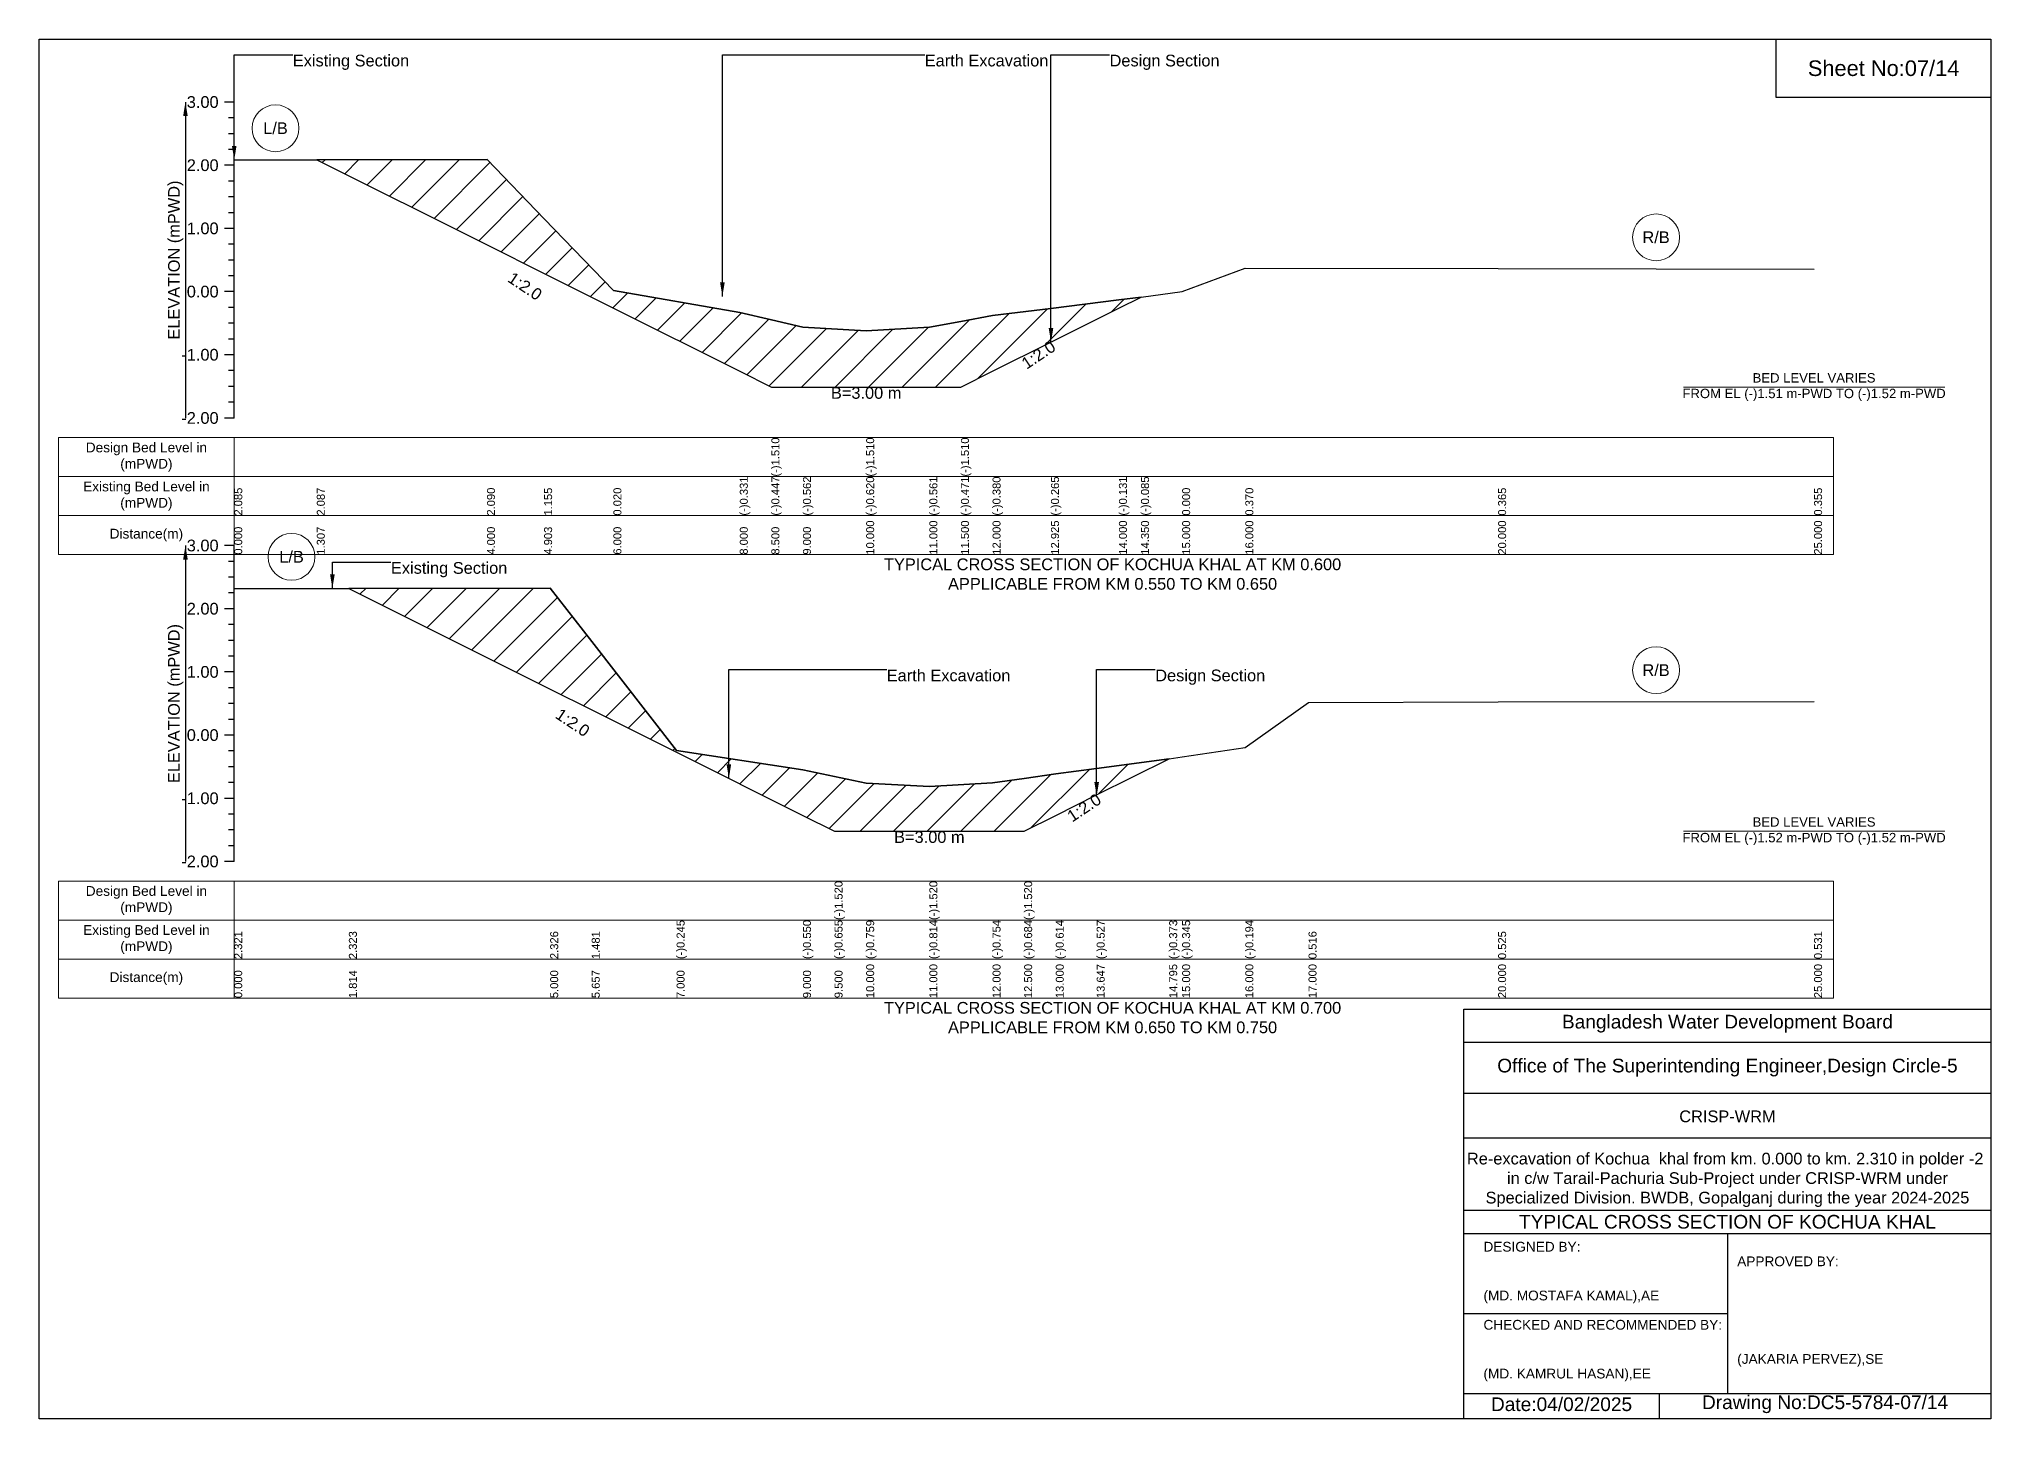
# Model space of a CAD drawing. Header units: inches. Extents: x 91000 to 258000, y -5743 to 6664.
# Drawn here: x 160000 to 168000, y -5656 to 0 of the extents above; entities that cross this region are included whole.
import ezdxf

# ---------------------------------------------------------------- set-up
doc = ezdxf.new("R2010")
doc.units = ezdxf.units.IN
doc.header["$LTSCALE"] = 7
doc.header["$MEASUREMENT"] = 0
for name, color, linetype, lineweight in [('Cross section Data Border', 7, 'Continuous', 9), ('Cross Section Labels', 7, 'Continuous', 9), ('Existing_Bed_Level for Xsection', 7, 'Continuous', 25)]:
    doc.layers.add(name, color=color, linetype=linetype, lineweight=lineweight)
doc.styles.get("Standard").update_dxf_attribs({"font": 'arial.ttf'})
doc.dimstyles.get("Standard").update_dxf_attribs({"dimtxt": 0.18, "dimasz": 0.18, "dimexe": 0.18, "dimexo": 0.0625, "dimgap": 0.09, "dimtad": 0, "dimtih": 1, "dimtoh": 1, "dimdec": 4, "dimzin": 0, "dimdsep": 46, "dimtxsty": 'Standard', "dimcen": 0.09, "dimadec": 0, "dimazin": 0, "dimtfac": 1, "dimtdec": 4, "dimtofl": 0, "dimtmove": 0, "dimatfit": 3, "dimfxl": 1, "dimtolj": 1, "dimtzin": 0, "dimarcsym": 0})

msp = doc.modelspace()

# ---------------------------------------------------------------- hatches: boundary and pattern name
at = {"layer": 'Existing_Bed_Level for Xsection'}
h = msp.add_hatch(dxfattribs=at)
h.set_pattern_fill('ANSI31', color=256, scale=777, style=0)
h.paths.add_polyline_path([(161138.4, -495), (161836, -843.8), (162070, -960.7), (162354, -1102.8), (162872, -1361.8), (163001.5, -1426.5), (163131, -1426.5), (163390, -1426.5), (163649, -1426.5), (163778.5, -1426.5), (163908, -1361.8), (164147.5, -1242), (164426, -1102.8), (164516.5, -1057.5), (164426, -1069.3), (164147.5, -1104), (163908, -1133.8), (163778.5, -1157.3), (163649, -1180.7), (163390, -1196), (163131, -1181), (163001.5, -1151.1), (162872, -1121.1), (162354, -1030.2), (162070, -736.3), (161836, -494.1)])
h = msp.add_hatch(dxfattribs=at)
h.set_pattern_fill('ANSI31', color=256, scale=777, style=0)
h.paths.add_polyline_path([(161269.9, -2251.6), (162095, -2664.1), (162265.2, -2749.2), (162613, -2923.1), (163131, -3182.1), (163260.5, -3246.9), (163390, -3246.9), (163649, -3246.9), (163908, -3246.9), (164037.5, -3246.9), (164167, -3182.1), (164334.7, -3098.3), (164631.9, -2949.7), (164334.7, -2989.6), (164167, -3012.2), (164037.5, -3030.3), (163908, -3048.5), (163649, -3064), (163390, -3049.8), (163260.5, -3022.7), (163131, -2995.6), (162613, -2916.6), (162265.2, -2469.5), (162095, -2250.7)])

# ---------------------------------------------------------------- linework, layer by layer
for points in [[(160000, 0), (168000, 0), (168000, -5656), (160000, -5656)], [(167120, 0), (168000, 0), (168000, -240), (167120, -240)]]:
    msp.add_lwpolyline(points, close=True)
for points in [[(165840, -5656), (165840, -3976), (168000, -3976)], [(165840, -4112), (168000, -4112)], [(165840, -4320), (168000, -4320)], [(165840, -4504), (168000, -4504)], [(165840, -4800), (168000, -4800)], [(165840, -4896), (168000, -4896)], [(166920, -4896), (166920, -5552)], [(165840, -5224), (166920, -5224)], [(165840, -5552), (168000, -5552)], [(166640, -5552), (166640, -5656)]]:
    msp.add_lwpolyline(points)
at = {"layer": 'Cross section Data Border'}
for points in [[(160080, -1633.4), (167355, -1633.4), (167355, -2113.4), (160080, -2113.4)], [(160080, -3451.2), (167355, -3451.2), (167355, -3931.2), (160080, -3931.2)]]:
    msp.add_lwpolyline(points, close=True, dxfattribs=at)
for points in [[(160800, -1633.4), (160800, -2113.4)], [(160080, -1793.4), (167355, -1793.4)], [(160080, -1953.4), (167355, -1953.4)], [(160800, -3451.2), (160800, -3931.2)], [(160080, -3611.2), (167355, -3611.2)], [(160080, -3771.2), (167355, -3771.2)]]:
    msp.add_lwpolyline(points, dxfattribs=at)
at = {"layer": 'Cross Section Labels'}
for points in [[(166739.2, -1426.5), (167810.8, -1426.5)], [(166739.2, -3246.9), (167810.8, -3246.9)]]:
    msp.add_lwpolyline(points, dxfattribs=at)
for centre in [(160969.2, -365.7), (166627.5, -812.7), (161035, -2122.3), (166627.5, -2586.9)]:
    msp.add_circle(centre, 96, dxfattribs=at)
at = {"layer": 'Existing_Bed_Level for Xsection'}
for points in [[(160800, -258.4), (160760, -258.4)], [(160800, -1553.4), (160800, -1294.4), (160800, -1035.4), (160800, -776.4), (160800, -517.4), (160800, -258.4)], [(160800, -323.2), (160776, -323.2)], [(160800, -387.9), (160776, -387.9)], [(160800, -452.7), (160776, -452.7)], [(160800, -517.4), (160760, -517.4)], [(160800, -495.4), (161138.4, -495), (161836, -494.1), (162070, -736.3), (162354, -1030.2), (162872, -1121.1), (163001.5, -1151.1), (163001.5, -1151.1), (163131, -1181), (163390, -1196), (163390, -1196), (163649, -1180.7), (163778.5, -1157.3), (163778.5, -1157.3), (163908, -1133.8), (164147.5, -1104), (164426, -1069.3), (164516.5, -1057.5), (164685, -1035.4), (164944, -939.6), (165980, -940.9), (167275, -943.5)], [(160800, -582.2), (160776, -582.2)], [(160800, -646.9), (160776, -646.9)], [(160800, -711.7), (160776, -711.7)], [(160800, -776.4), (160760, -776.4)], [(160800, -841.2), (160776, -841.2)], [(160800, -905.9), (160776, -905.9)], [(160800, -1035.4), (160760, -1035.4)], [(160800, -970.7), (160776, -970.7)], [(160800, -1100.2), (160776, -1100.2)], [(160800, -1164.9), (160776, -1164.9)], [(160800, -1229.7), (160776, -1229.7)], [(160800, -1294.4), (160760, -1294.4)], [(160800, -1359.2), (160776, -1359.2)], [(160800, -1423.9), (160776, -1423.9)], [(160800, -1488.7), (160776, -1488.7)], [(160800, -1553.4), (160760, -1553.4)], [(160800, -2076.2), (160760, -2076.2)], [(160800, -3371.2), (160800, -3112.2), (160800, -2853.2), (160800, -2594.2), (160800, -2335.2), (160800, -2076.2)], [(160800, -2140.9), (160776, -2140.9)], [(160800, -2205.7), (160776, -2205.7)], [(160800, -2270.4), (160776, -2270.4)], [(160800, -2252), (161269.9, -2251.6), (162095, -2250.7), (162265.2, -2469.5), (162613, -2916.6), (163131, -2995.6), (163260.5, -3022.7), (163260.5, -3022.7), (163390, -3049.8), (163649, -3064), (163649, -3064), (163908, -3048.5), (164037.5, -3030.3), (164037.5, -3030.3), (164167, -3012.2), (164334.7, -2989.6), (164631.9, -2949.7), (164685, -2942.5), (164944, -2903.4), (165203, -2719.5), (165980, -2717.2), (167275, -2715.6)], [(160800, -2335.2), (160760, -2335.2)], [(160800, -2399.9), (160776, -2399.9)], [(160800, -2464.7), (160776, -2464.7)], [(160800, -2529.4), (160776, -2529.4)], [(160800, -2594.2), (160760, -2594.2)], [(160800, -2658.9), (160776, -2658.9)], [(160800, -2723.7), (160776, -2723.7)], [(160800, -2788.4), (160776, -2788.4)], [(160800, -2853.2), (160760, -2853.2)], [(160800, -2917.9), (160776, -2917.9)], [(160800, -2982.7), (160776, -2982.7)], [(160800, -3112.2), (160760, -3112.2)], [(160800, -3047.4), (160776, -3047.4)], [(160800, -3176.9), (160776, -3176.9)], [(160800, -3241.7), (160776, -3241.7)], [(160800, -3306.4), (160776, -3306.4)], [(160800, -3371.2), (160760, -3371.2)]]:
    msp.add_lwpolyline(points, dxfattribs=at)
for points in [[(161138.4, -495), (161836, -843.8), (162070, -960.7), (162354, -1102.8), (162872, -1361.8), (163001.5, -1426.5), (163001.5, -1426.5), (163131, -1426.5), (163390, -1426.5), (163390, -1426.5), (163649, -1426.5), (163778.5, -1426.5), (163778.5, -1426.5), (163908, -1361.8), (164147.5, -1242), (164426, -1102.8), (164516.5, -1057.5), (164516.5, -1057.5), (164516.5, -1057.5), (164426, -1069.3), (164147.5, -1104), (163908, -1133.8), (163778.5, -1157.3), (163778.5, -1157.3), (163649, -1180.7), (163390, -1196), (163390, -1196), (163131, -1181), (163001.5, -1151.1), (163001.5, -1151.1), (162872, -1121.1), (162354, -1030.2), (162070, -736.3), (161836, -494.1)], [(161269.9, -2251.6), (161269.9, -2251.6), (162095, -2664.1), (162265.2, -2749.2), (162613, -2923.1), (163131, -3182.1), (163260.5, -3246.9), (163260.5, -3246.9), (163390, -3246.9), (163649, -3246.9), (163649, -3246.9), (163908, -3246.9), (164037.5, -3246.9), (164037.5, -3246.9), (164167, -3182.1), (164334.7, -3098.3), (164631.9, -2949.7), (164631.9, -2949.7), (164631.9, -2949.7), (164334.7, -2989.6), (164167, -3012.2), (164037.5, -3030.3), (164037.5, -3030.3), (163908, -3048.5), (163649, -3064), (163649, -3064), (163390, -3049.8), (163260.5, -3022.7), (163260.5, -3022.7), (163131, -2995.6), (162613, -2916.6), (162265.2, -2469.5), (162095, -2250.7), (161269.9, -2251.6)]]:
    msp.add_lwpolyline(points, close=True, dxfattribs=at)

# ---------------------------------------------------------------- texts
at = {"attachment_point": 5}
for s, insert, char_height in [('Sheet No:07/14', (167560, -120), 64), ('Bangladesh Water Development Board', (166920, -4036), 56), ('Office of The Superintending Engineer,Design Circle-5', (166920, -4216), 56)]:
    msp.add_mtext(s, dxfattribs=dict(at, insert=insert, char_height=char_height))
for s, insert, char_height, width, attachment_point in [('CRISP-WRM', (166920, -4416), 48, 2240, 5), ('Re-excavation of Kochua  khal from km. 0.000 to km. 2.310 in polder -2  in c/w Tarail-Pachuria Sub-Project under CRISP-WRM under Specialized Division. BWDB, Gopalganj during the year 2024-2025', (166920, -4676), 48, 2160, 5), ('TYPICAL CROSS SECTION OF KOCHUA KHAL', (166920, -4848), 56, 2240, 5), ('DESIGNED BY:^J^J^J(MD. MOSTAFA KAMAL),AE', (165920, -5056), 40, 1120, 4), ('APPROVED BY:^J^J^J^J^J^J(JAKARIA PERVEZ),SE', (166960, -5216), 40, 1120, 4), ('CHECKED AND RECOMMENDED BY:^J^J^J(MD. KAMRUL HASAN),EE', (165920, -5376), 40, 1120, 4), ('Date:04/02/2025', (166240, -5596), 56, 1120, 5), ('Drawing No:DC5-5784-07/14', (167320, -5596), 56, 1760, 5)]:
    msp.add_mtext(s, dxfattribs=dict(insert=insert, char_height=char_height, width=width, attachment_point=attachment_point))
at = {"layer": 'Cross section Data Border', "char_height": 40, "width": 640, "attachment_point": 5}
for s, insert in [('Design Bed Level in (mPWD)', (160440, -1713.4)), ('Existing Bed Level in (mPWD)', (160440, -1873.4)), ('Distance(m)', (160440, -2033.4)), ('Design Bed Level in (mPWD)', (160440, -3531.2)), ('Existing Bed Level in (mPWD)', (160440, -3691.2)), ('Distance(m)', (160440, -3851.2))]:
    msp.add_mtext(s, dxfattribs=dict(at, insert=insert))
at = {"layer": 'Cross Section Labels'}
for s, insert, char_height, attachment_point in [('Existing Section', (161040, -64.2), 48, 1), ('Earth Excavation', (163630, -64.2), 48, 1), ('Design Section', (164387.5, -64.2), 48, 1), ('L/B', (160969.2, -365.7), 48, 5), ('R/B', (166627.5, -812.7), 48, 5), ('B=3.00 m', (163390, -1426.5), 48, 2), ('BED LEVEL VARIES ^JFROM EL (-)1.51 m-PWD TO (-)1.52 m-PWD', (167275, -1426.5), 38.4, 5), ('L/B', (161035, -2122.3), 48, 5), ('Existing Section', (161442.3, -2143.8), 48, 1), ('TYPICAL CROSS SECTION OF KOCHUA KHAL AT KM 0.600^JAPPLICABLE FROM KM 0.550 TO KM 0.650', (164400, -2193.4), 48, 5), ('Earth Excavation', (163474.2, -2584.4), 48, 1), ('Design Section', (164574.7, -2584.4), 48, 1), ('R/B', (166627.5, -2586.9), 48, 5), ('BED LEVEL VARIES ^JFROM EL (-)1.52 m-PWD TO (-)1.52 m-PWD', (167275, -3246.9), 38.4, 5), ('B=3.00 m', (163649, -3246.9), 48, 2), ('TYPICAL CROSS SECTION OF KOCHUA KHAL AT KM 0.700^JAPPLICABLE FROM KM 0.650 TO KM 0.750', (164400, -4011.2), 48, 5)]:
    msp.add_mtext(s, dxfattribs=dict(at, insert=insert, char_height=char_height, attachment_point=attachment_point))
at = {"layer": 'Cross Section Labels', "char_height": 48, "attachment_point": 2}
for insert, rotation in [((162005.2, -993.1), 326.30993), ((164082.8, -1274.4), 33.69007), ((162200.5, -2781.6), 326.30993), ((164269.9, -3130.6), 33.69007)]:
    msp.add_mtext('1:2.0', dxfattribs=dict(at, insert=insert, rotation=rotation))
at = {"layer": 'Existing_Bed_Level for Xsection', "char_height": 48, "attachment_point": 6}
for s, insert in [('3.00', (160736, -258.4)), ('2.00', (160736, -517.4)), ('1.00', (160736, -776.4)), ('0.00', (160736, -1035.4)), ('-1.00', (160736, -1294.4)), ('-2.00', (160736, -1553.4)), ('3.00', (160736, -2076.2)), ('2.00', (160736, -2335.2)), ('1.00', (160736, -2594.2)), ('0.00', (160736, -2853.2)), ('-1.00', (160736, -3112.2)), ('-2.00', (160736, -3371.2))]:
    msp.add_mtext(s, dxfattribs=dict(at, insert=insert))
at = {"layer": 'Existing_Bed_Level for Xsection', "rotation": 90}
for s, insert, char_height, attachment_point in [('ELEVATION (mPWD)', (160560, -905.9), 48, 5), ('(-)1.510', (163001.5, -1793.4), 32.8, 1), ('(-)1.510', (163390, -1793.4), 32.8, 1), ('(-)1.510', (163778.5, -1793.4), 32.8, 1), ('(-)0.331', (162872, -1953.4), 32.8, 1), ('(-)0.447', (163001.5, -1953.4), 32.8, 1), ('(-)0.562', (163131, -1953.4), 32.8, 1), ('(-)0.620', (163390, -1953.4), 32.8, 1), ('(-)0.561', (163649, -1953.4), 32.8, 1), ('(-)0.471', (163778.5, -1953.4), 32.8, 1), ('(-)0.380', (163908, -1953.4), 32.8, 1), ('(-)0.265', (164147.5, -1953.4), 32.8, 1), ('(-)0.131', (164426, -1953.4), 32.8, 1), ('(-)0.085', (164516.5, -1953.4), 32.8, 1), ('2.085', (160800, -1953.4), 32.8, 1), ('2.087', (161138.4, -1953.4), 32.8, 1), ('2.090', (161836, -1953.4), 32.8, 1), ('1.155', (162070, -1953.4), 32.8, 1), ('0.020', (162354, -1953.4), 32.8, 1), ('0.000', (164685, -1953.4), 32.8, 1), ('0.370', (164944, -1953.4), 32.8, 1), ('0.365', (165980, -1953.4), 32.8, 1), ('0.355', (167275, -1953.4), 32.8, 1), ('10.000', (163390, -2113.4), 32.8, 1), ('11.000', (163649, -2113.4), 32.8, 1), ('11.500', (163778.5, -2113.4), 32.8, 1), ('12.000', (163908, -2113.4), 32.8, 1), ('12.925', (164147.5, -2113.4), 32.8, 1), ('14.000', (164426, -2113.4), 32.8, 1), ('14.350', (164516.5, -2113.4), 32.8, 1), ('15.000', (164685, -2113.4), 32.8, 1), ('16.000', (164944, -2113.4), 32.8, 1), ('20.000', (165980, -2113.4), 32.8, 1), ('25.000', (167275, -2113.4), 32.8, 1), ('0.000', (160800, -2113.4), 32.8, 1), ('1.307', (161138.4, -2113.4), 32.8, 1), ('4.000', (161836, -2113.4), 32.8, 1), ('4.903', (162070, -2113.4), 32.8, 1), ('6.000', (162354, -2113.4), 32.8, 1), ('8.000', (162872, -2113.4), 32.8, 1), ('8.500', (163001.5, -2113.4), 32.8, 1), ('9.000', (163131, -2113.4), 32.8, 1), ('ELEVATION (mPWD)', (160560, -2723.7), 48, 5), ('(-)1.520', (163260.5, -3611.2), 32.8, 1), ('(-)1.520', (163649, -3611.2), 32.8, 1), ('(-)1.520', (164037.5, -3611.2), 32.8, 1), ('2.321', (160800, -3771.2), 32.8, 1), ('2.323', (161269.9, -3771.2), 32.8, 1), ('2.326', (162095, -3771.2), 32.8, 1), ('1.481', (162265.2, -3771.2), 32.8, 1), ('(-)0.245', (162613, -3771.2), 32.8, 1), ('(-)0.550', (163131, -3771.2), 32.8, 1), ('(-)0.655', (163260.5, -3771.2), 32.8, 1), ('(-)0.759', (163390, -3771.2), 32.8, 1), ('(-)0.814', (163649, -3771.2), 32.8, 1), ('(-)0.754', (163908, -3771.2), 32.8, 1), ('(-)0.684', (164037.5, -3771.2), 32.8, 1), ('(-)0.614', (164167, -3771.2), 32.8, 1), ('(-)0.527', (164334.7, -3771.2), 32.8, 1), ('(-)0.373', (164631.9, -3771.2), 32.8, 1), ('(-)0.345', (164685, -3771.2), 32.8, 1), ('(-)0.194', (164944, -3771.2), 32.8, 1), ('0.516', (165203, -3771.2), 32.8, 1), ('0.525', (165980, -3771.2), 32.8, 1), ('0.531', (167275, -3771.2), 32.8, 1), ('0.000', (160800, -3931.2), 32.8, 1), ('1.814', (161269.9, -3931.2), 32.8, 1), ('5.000', (162095, -3931.2), 32.8, 1), ('5.657', (162265.2, -3931.2), 32.8, 1), ('7.000', (162613, -3931.2), 32.8, 1), ('9.000', (163131, -3931.2), 32.8, 1), ('9.500', (163260.5, -3931.2), 32.8, 1), ('10.000', (163390, -3931.2), 32.8, 1), ('11.000', (163649, -3931.2), 32.8, 1), ('12.000', (163908, -3931.2), 32.8, 1), ('12.500', (164037.5, -3931.2), 32.8, 1), ('13.000', (164167, -3931.2), 32.8, 1), ('13.647', (164334.7, -3931.2), 32.8, 1), ('14.795', (164631.9, -3931.2), 32.8, 1), ('15.000', (164685, -3931.2), 32.8, 1), ('16.000', (164944, -3931.2), 32.8, 1), ('17.000', (165203, -3931.2), 32.8, 1), ('20.000', (165980, -3931.2), 32.8, 1), ('25.000', (167275, -3931.2), 32.8, 1)]:
    msp.add_mtext(s, dxfattribs=dict(at, insert=insert, char_height=char_height, attachment_point=attachment_point))

# ---------------------------------------------------------------- leaders
at = {"layer": 'Cross Section Labels', "annotation_type": 0, "has_hookline": 1, "hookline_direction": 0}
for points, text_width in [([(160800, -495.4), (160800, -64.2), (161039.9, -64.2)], 467.2), ([(162800.7, -1055.3), (162800.7, -64.2), (163629.9, -64.2)], 497), ([(164147.5, -1242), (164147.5, -64.2), (164387.4, -64.2)], 441.2), ([(161202.3, -2251.6), (161202.3, -2143.8), (161442.2, -2143.8)], 467.2), ([(162827.3, -3030.3), (162827.3, -2584.4), (163474.2, -2584.4)], 497), ([(164334.7, -3102.8), (164334.7, -2584.4), (164574.6, -2584.4)], 441.2)]:
    msp.add_leader(points, dimstyle='Standard', override={"dimasz": 57.6}, dxfattribs=dict(at, text_width=text_width))
at = {"layer": 'Existing_Bed_Level for Xsection'}
for points in [[(160600, -258.4), (160600, -1553.4)], [(160600, -2076.2), (160600, -3371.2)]]:
    msp.add_leader(points, dimstyle='Standard', override={"dimasz": 57.6}, dxfattribs=at)

doc.saveas('drawing.dxf')
